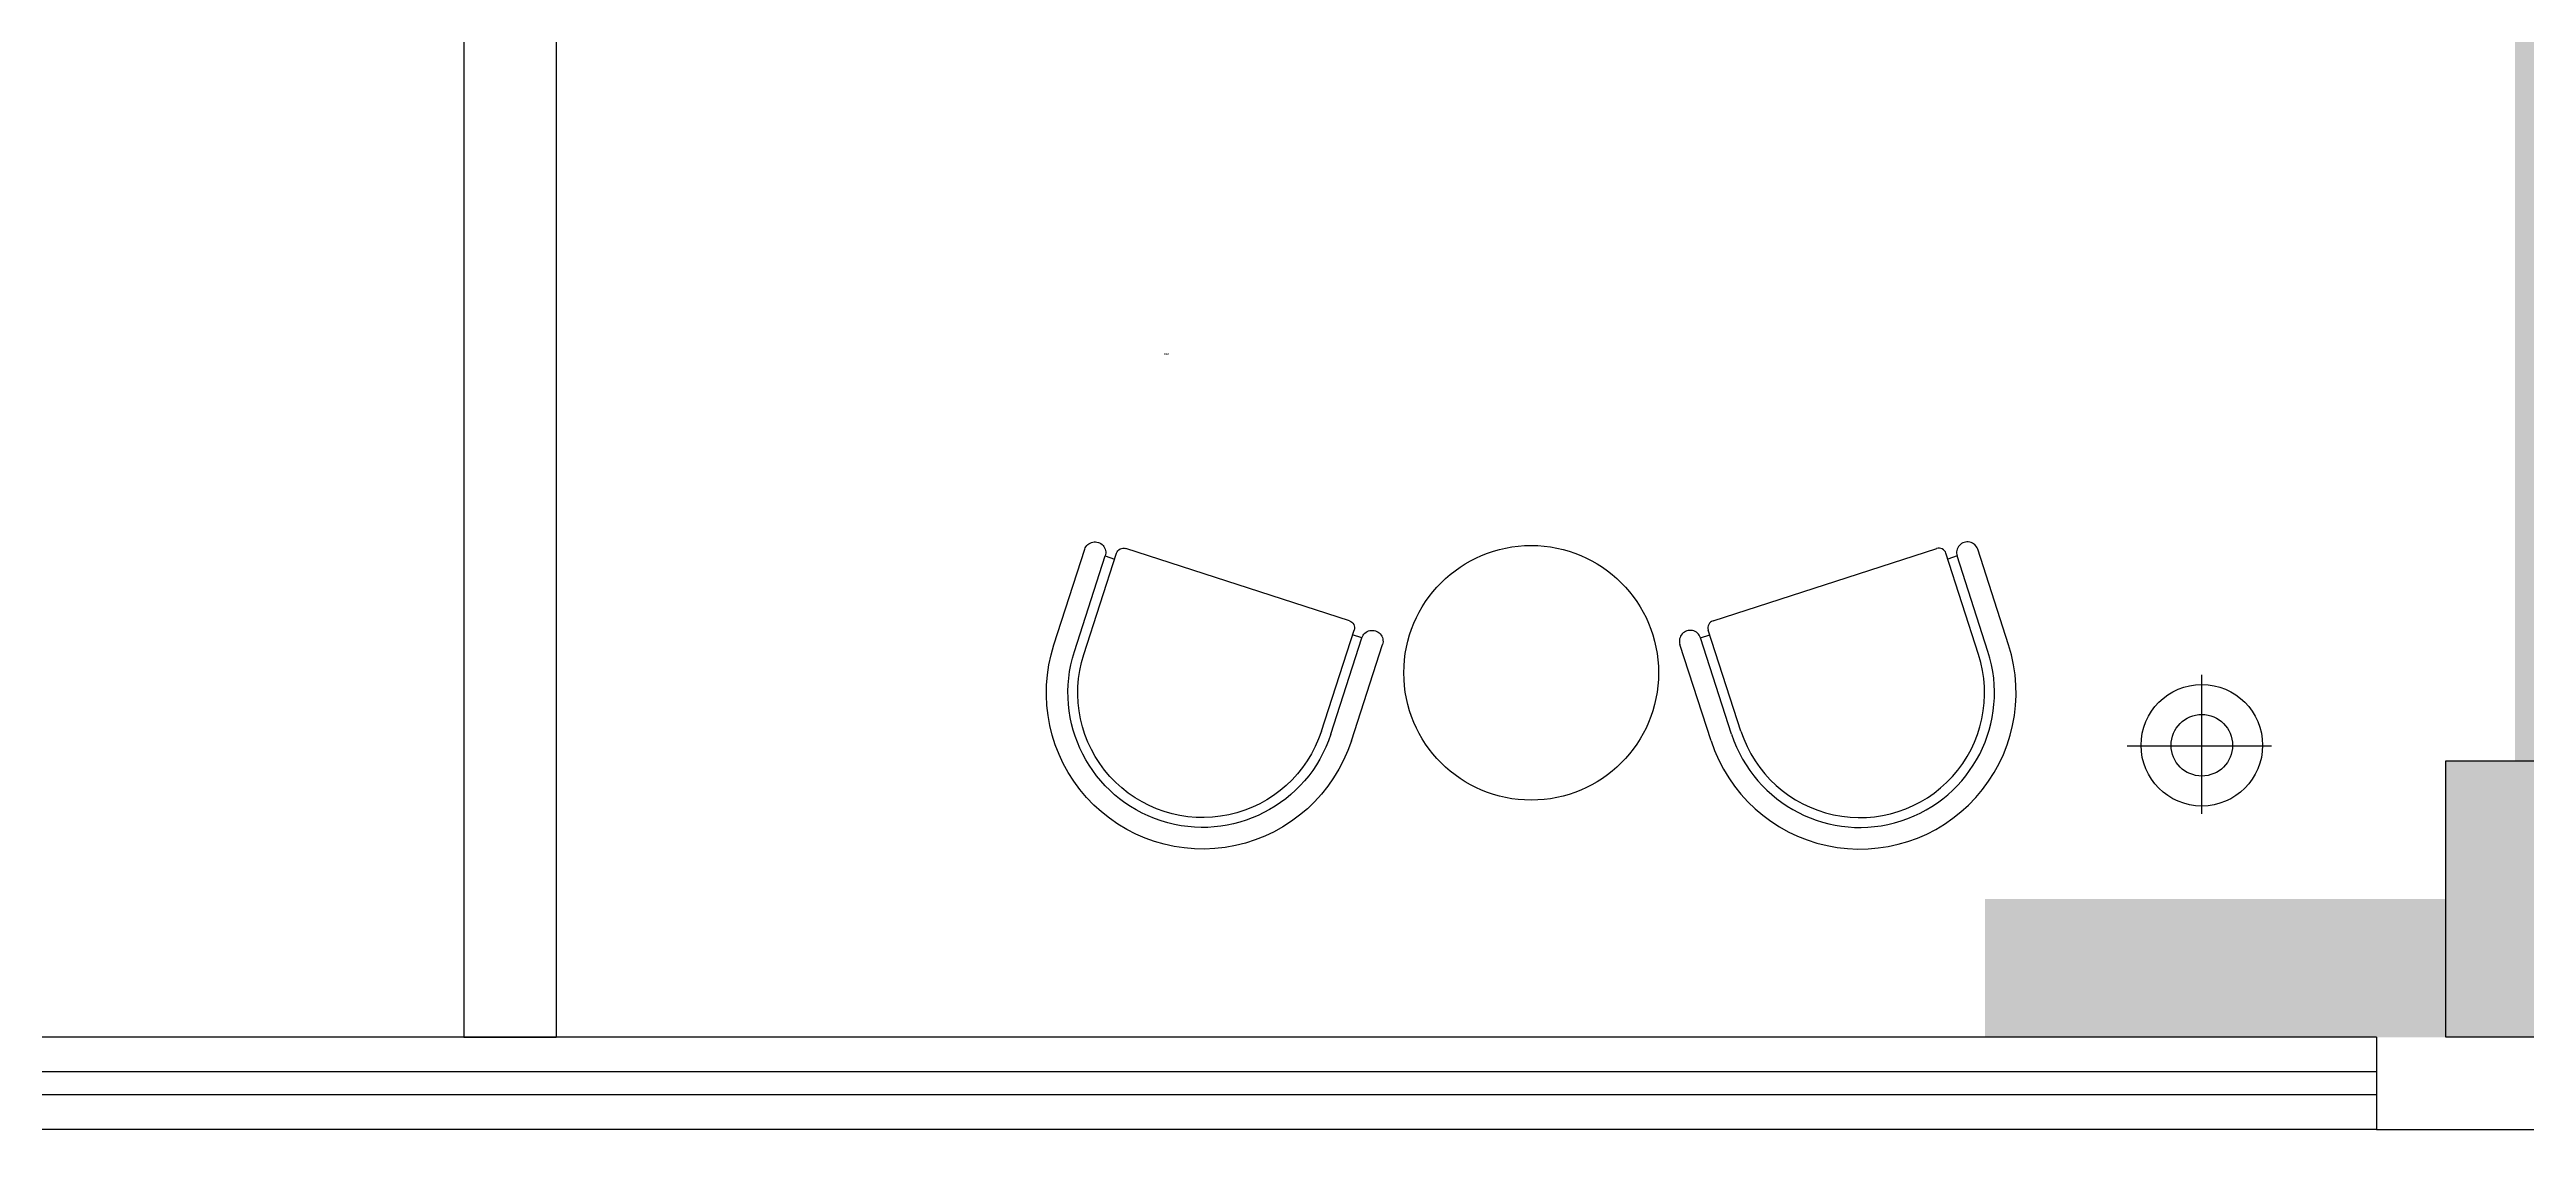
# Model space of a CAD drawing. Header units: centimetres. Extents: x 8510 to 16419, y -974 to 2536.
# Drawn here: x 11641 to 12178, y -208 to 26 of the extents above; entities that cross this region are included whole.
import ezdxf

# ---------------------------------------------------------------- set-up
doc = ezdxf.new("R2010")
doc.units = ezdxf.units.CM
for name, color, linetype in [('5', 5, 'Continuous'), ('AXIS', 3, 'Continuous'), ('窗线', 2, 'Continuous'), ('轴线', 1, 'Continuous')]:
    doc.layers.add(name, color=color, linetype=linetype)
doc.styles.add('文3.5', font='', dxfattribs={"height": 3.5})
doc.styles.get('文3.5').set_extended_font_data('PMingLiU')

# ---------------------------------------------------------------- blocks, each defined once
blk = doc.blocks.new('15')
at = {"layer": '5'}
for p, q in [((-326733.9, -97218.7), (-326801.4, -97427.8)), ((-326689.2, -97233.1), (-326756.7, -97442.2)), ((-326669, -97239.7), (-326739.9, -97459.2)), ((-326153.4, -97406.3), (-326224.3, -97625.8)), ((-326133.2, -97412.8), (-326200, -97619.9)), ((-326088.5, -97427.3), (-326155.3, -97634.3)), ((-326756.9, -97442.2), (-326736.7, -97448.5)), ((-326729.6, -97479.3), (-326244.4, -97636.1)), ((-326200, -97619.9), (-326220.3, -97613.3))]:
    blk.add_line(p, q, dxfattribs=at)
at = {"layer": '5', "extrusion": (0, 0, -1)}
for centre, major_axis, start_param, end_param in [((-326411.2, -97323), (-154.4, 301.9), -0.78537, 2.356223), ((-326411.2, -97323), (-133.3, 260), -0.784328, 2.357264), ((-326411.2, -97323), (-123.9, 240.9), -0.783289, 2.358304), ((-326779.1, -97435), (-16.6, 16.6), 2.668774, 5.810367), ((-326724.7, -97464.1), (-11.3, 11.3), 4.239571, 5.810367), ((-326239.5, -97620.9), (-11.3, 11.3), 2.668774, 4.239571), ((-326177.7, -97627.1), (-16.6, 16.6), 2.668774, 5.810367)]:
    blk.add_ellipse(centre, major_axis=major_axis, ratio=1, start_param=start_param, end_param=end_param, dxfattribs=at)
blk = doc.blocks.new('14')
at = {"layer": '5'}
for p, q in [((-328465.5, -97349.5), (-328465.5, -97035.9)), ((-328612.8, -97198.2), (-328311.3, -97198.2))]:
    blk.add_line(p, q, dxfattribs=at)
for radius in [131.8, 66.8]:
    blk.add_circle((-328463.8, -97198.2), radius, dxfattribs=at)

msp = doc.modelspace()

# ---------------------------------------------------------------- linework, layer by layer
at = {"layer": '5', "color": 7}
msp.add_circle((11962.16, -108.78), 27.63, dxfattribs=at)
at = {"layer": '窗线', "color": 7}
for p, q in [((12145.58, -187.87), (11335.58, -187.87)), ((12145.58, -195.37), (11335.58, -195.37)), ((12145.58, -200.37), (11335.58, -200.37)), ((12145.58, -207.87), (11335.58, -207.87))]:
    msp.add_line(p, q, dxfattribs=at)
at = {"layer": '轴线', "color": 7}
for p, q in [((11730.58, 709.63), (11730.58, -187.87)), ((11750.58, 709.63), (11750.58, -187.87)), ((11730.58, -187.87), (11750.58, -187.87)), ((12145.58, -187.87), (12145.58, -207.87)), ((12145.58, -207.87), (12235.58, -207.87))]:
    msp.add_line(p, q, dxfattribs=at)
msp.add_lwpolyline([(12160.58, -127.87), (12220.58, -127.87), (12220.58, -187.87), (12160.58, -187.87)], close=True, dxfattribs=at)
for points in [[(12175.58, -142.87), (12205.58, -142.87), (12175.58, 42.13), (12205.58, 42.13)], [(12160.58, -127.87), (12220.58, -127.87), (12160.58, -187.87), (12220.58, -187.87)], [(12060.58, -187.87), (12320.58, -187.87), (12060.58, -157.87), (12320.58, -157.87)]]:
    msp.add_solid(points, dxfattribs=at)

# ---------------------------------------------------------------- block references
at = {"layer": '5', "color": 7, "linetype": 'Continuous', "xscale": 0.1, "yscale": 0.1, "zscale": 0.1}
for name, p, rotation in [('15', (-20750.25, -9845.41), 180), ('14', (2387.84, 32721.88), 90)]:
    msp.add_blockref(name, p, dxfattribs=dict(at, rotation=rotation))
at = {"layer": '5', "color": 7, "linetype": 'Continuous', "extrusion": (0, 0, -1), "xscale": 0.1, "yscale": 0.1, "zscale": -0.1, "rotation": 180}
msp.add_blockref('15', (-44674.57, -9845.41), dxfattribs=at)

# ---------------------------------------------------------------- texts
at = {"layer": 'AXIS', "color": 7, "style": '文3.5'}
msp.add_text('标间', height=0.35, dxfattribs=at).set_placement((11882.54, -39.78))

doc.saveas('drawing.dxf')
